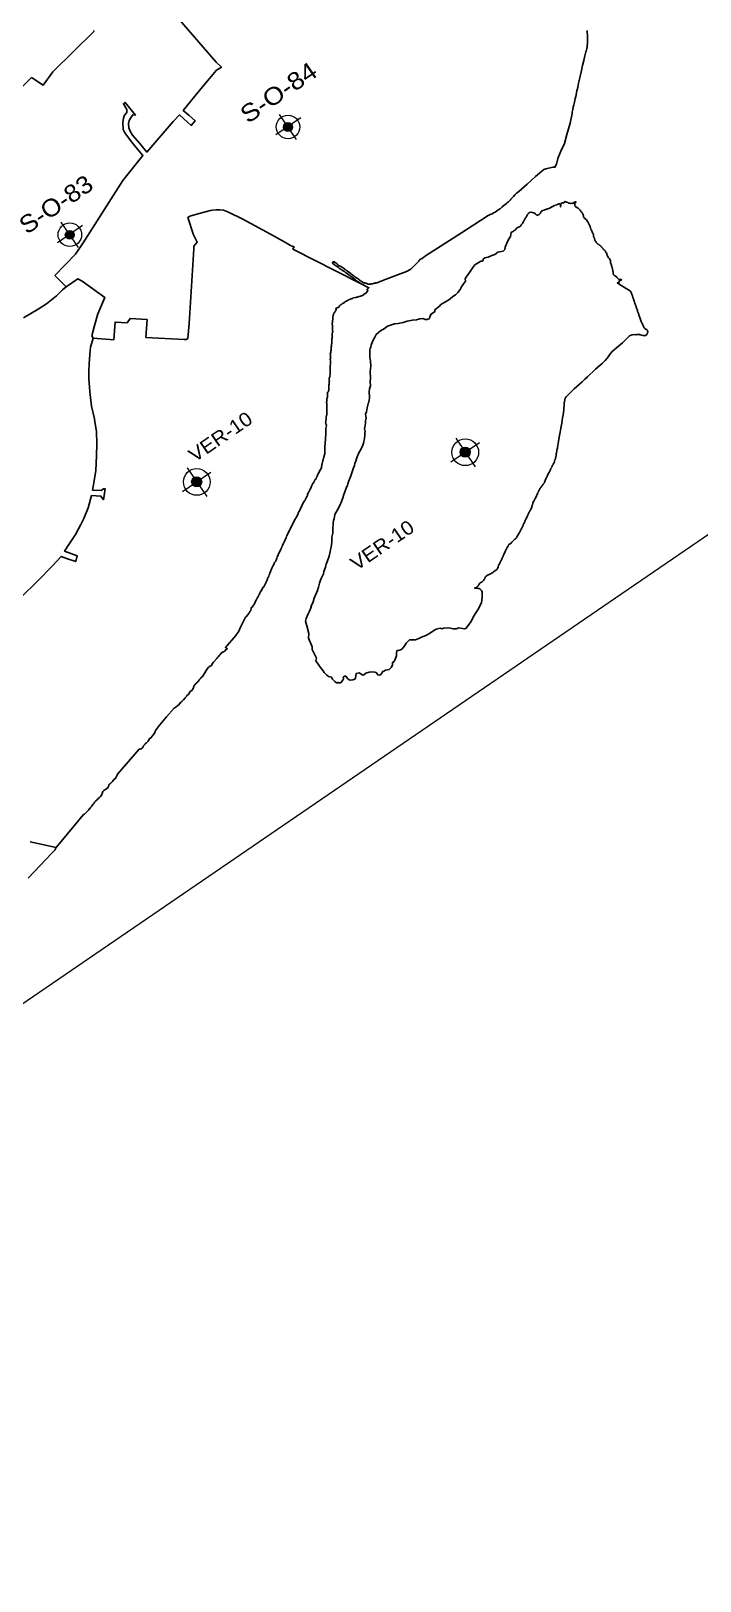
# Model space of a CAD drawing. Header units: metres. Extents: x 263924 to 318888, y 5017073 to 5064560.
# Drawn here: x 298063 to 302665, y 5027742 to 5038411 of the extents above; entities that cross this region are included whole.
import ezdxf

# ---------------------------------------------------------------- set-up
doc = ezdxf.new("R2010")
doc.units = ezdxf.units.M
doc.header["$LTSCALE"] = 38
for name, color, linetype, lineweight in [('1', 7, 'Continuous', 25), ('60', 7, 'Continuous', 13), ('61', 7, 'Continuous', 13)]:
    doc.layers.add(name, color=color, linetype=linetype, lineweight=lineweight)
doc.layers.add('6', color=7, linetype='Continuous')

msp = doc.modelspace()

# ---------------------------------------------------------------- hatches: boundary and pattern name
at = {"layer": '61'}
for points in [[(299855.54, 5037767.63, 1), (299805.19, 5037733.3, 1)], [(298354.41, 5037025.61, 1), (298304.06, 5036991.28, 1)], [(301068.84, 5035483.66, 1), (301029.7, 5035540.8, 1)], [(299221.96, 5035279.57, 1), (299182.82, 5035336.71, 1)]]:
    msp.add_hatch(color=256, dxfattribs=at).paths.add_polyline_path(points)

# ---------------------------------------------------------------- linework, layer by layer
at = {"layer": '1'}
for points in [[(298226.92, 5036728.88), (298368.06, 5036876.28), (298420.89, 5036953.83), (298694.53, 5037381.18), (298813.71, 5037531.57), (298832.89, 5037554.9), (298784.86, 5037612.55), (298746.52, 5037658.57), (298707.17, 5037709.47), (298697.58, 5037734.23), (298694.29, 5037780.87), (298698.06, 5037811.66), (298706.36, 5037832.06), (298721.62, 5037850.52), (298722.97, 5037871.87), (298698.38, 5037910.93), (298709.74, 5037919.44), (298780.81, 5037831.52), (298762.92, 5037834.39), (298751.61, 5037818.94), (298738.86, 5037796.03), (298732.55, 5037774.65), (298736.72, 5037744.89), (298745.31, 5037722.61), (298761.87, 5037695.41), (298810.91, 5037636.15), (298859.17, 5037577.72), (299040.2, 5037789.01), (299083.09, 5037833.21), (299138.56, 5037784.44), (299164.96, 5037761.1), (299192.45, 5037792.85), (299147.94, 5037831.68), (299109, 5037864.75), (299188.59, 5037963.67), (299242.89, 5038026.27), (299339.07, 5038141.02), (299372.05, 5038161.34), (299336.62, 5038196.39), (299054.63, 5038523.74)], [(299054.63, 5038523.74), (299336.62, 5038196.39), (299372.05, 5038161.34), (299339.07, 5038141.02), (299242.89, 5038026.27), (299188.59, 5037963.67), (299109, 5037864.75), (299147.94, 5037831.68), (299192.45, 5037792.85), (299164.96, 5037761.1), (299138.56, 5037784.44), (299083.09, 5037833.21), (299040.2, 5037789.01), (298859.17, 5037577.72), (298810.91, 5037636.15), (298761.87, 5037695.41), (298745.31, 5037722.61), (298736.72, 5037744.89), (298732.55, 5037774.65), (298738.86, 5037796.03), (298751.61, 5037818.94), (298762.92, 5037834.39), (298780.81, 5037831.52), (298709.74, 5037919.44), (298698.38, 5037910.93), (298722.97, 5037871.87)], [(298066.1, 5038091.28), (298145.37, 5038037.64), (298212.07, 5038130.24), (298496.07, 5038409.84), (298492.77, 5038415.88)], [(301888.28, 5038406.79), (301888.82, 5038400.58), (301890.04, 5038381.7), (301890.71, 5038375.37), (301890.3, 5038368.9), (301890.87, 5038346.98), (301890.91, 5038337.67), (301890.62, 5038327.43), (301889.05, 5038305.96), (301887.71, 5038298.63), (301885.59, 5038289.74), (301880.79, 5038272.9), (301879.32, 5038267.24), (301873.27, 5038240.71), (301867.48, 5038218.82), (301864.67, 5038209.06), (301856.64, 5038174.92), (301854.65, 5038165.57), (301852, 5038151.72), (301848.86, 5038138.41), (301835.52, 5038079.69), (301829.69, 5038053.09), (301826.27, 5038039.59), (301823.26, 5038022.41), (301817.53, 5037999.78), (301809.89, 5037960.39), (301806.69, 5037946.6), (301801.34, 5037921.93), (301796.42, 5037903.59), (301792.77, 5037886.21), (301789.95, 5037870.82), (301788.03, 5037862.28), (301784.71, 5037852.01), (301784.77, 5037847.3), (301785.11, 5037842.34), (301771.29, 5037777.66), (301748.79, 5037699.76), (301732, 5037637.96), (301707.2, 5037584.26), (301687.4, 5037532.66)], [(301887.06, 5038413.77), (301888.28, 5038406.79)], [(297504.32, 5037537.25), (298066.1, 5038091.28)], [(298722.97, 5037871.87), (298721.62, 5037850.52), (298706.36, 5037832.06), (298698.06, 5037811.66), (298694.29, 5037780.87), (298697.58, 5037734.23), (298707.17, 5037709.47), (298746.52, 5037658.57), (298784.86, 5037612.55), (298832.89, 5037554.9), (298813.71, 5037531.57), (298694.53, 5037381.18), (298420.89, 5036953.83), (298368.06, 5036876.28), (298226.92, 5036728.88), (298305.58, 5036649.95)], [(301687.4, 5037532.66), (301677.2, 5037494.76), (301667.1, 5037473.36), (301652.3, 5037474.06), (301603.5, 5037461.66), (301590.1, 5037458.76), (301533.6, 5037408.76), (301475.1, 5037356.16), (301418.3, 5037306.96), (301409.6, 5037299.36), (301402.8, 5037294.36), (301400.6, 5037292.56), (301398.6, 5037290.66), (301391.1, 5037282.46), (301381.4, 5037272.86), (301364.3, 5037254.26), (301361.3, 5037250.26), (301355.4, 5037243.76), (301353.4, 5037241.96), (301349.8, 5037237.76), (301347.8, 5037235.86), (301342.8, 5037232.56), (301340.6, 5037230.86), (301336.6, 5037226.96), (301322.1, 5037214.76), (301317.9, 5037211.66), (301304.4, 5037200.26), (301289, 5037187.26), (301284.3, 5037183.86), (301274.3, 5037177.66), (301265, 5037171.56), (301255.1, 5037164.76), (301245.2, 5037159.06), (301234.8, 5037153.86), (301221.2, 5037147.66), (301215.6, 5037145.36), (301208, 5037141.16), (301155, 5037107.76), (301022.95, 5037022.06), (300777.2, 5036862.76)], [(300284.89, 5036705.95), (300290.17, 5036702.4), (300293.44, 5036700.51), (300296.92, 5036696.58), (300300.09, 5036693.95), (300328.28, 5036673.88), (300004.5, 5036838.8), (299881.24, 5036900.24), (299864.16, 5036908.76), (299872.38, 5036925.26), (299860.16, 5036930.16), (299848.66, 5036935.82), (299814.38, 5036955.22), (299710.69, 5037011.97), (299519.46, 5037116.64), (299421.83, 5037164.91), (299387.08, 5037177.16), (299361.98, 5037179.76), (299341.93, 5037180), (299336.78, 5037180.06), (299311.58, 5037178.36), (299297.12, 5037176.05), (299254.33, 5037164.42), (299161.08, 5037138.78), (299144.74, 5037129.98), (299141.61, 5037128.3), (299179.88, 5037009.39), (299205.81, 5036957.24), (299182.23, 5036929.78), (299181.91, 5036911.11), (299150.26, 5036398.61), (299140.62, 5036295.38), (299129.69, 5036288.71), (299115.31, 5036288.13), (298852.81, 5036302.18), (298860.79, 5036425.4), (298744.46, 5036432.94), (298744.22, 5036432.59), (298724.72, 5036403.58), (298724.57, 5036403.36)], [(299129.69, 5036288.71), (299140.62, 5036295.38), (299150.26, 5036398.61), (299181.91, 5036911.11), (299182.23, 5036929.78), (299205.81, 5036957.24), (299179.88, 5037009.39), (299141.61, 5037128.3), (299144.74, 5037129.98), (299161.08, 5037138.78), (299254.33, 5037164.42), (299297.12, 5037176.05), (299311.58, 5037178.36), (299336.78, 5037180.06), (299341.93, 5037180), (299361.98, 5037179.76), (299387.08, 5037177.16), (299421.83, 5037164.91), (299519.46, 5037116.64), (299710.69, 5037011.97), (299814.38, 5036955.22), (299848.66, 5036935.82), (299860.16, 5036930.16), (299872.38, 5036925.26), (299864.16, 5036908.76), (299881.24, 5036900.24), (300004.5, 5036838.8), (300328.28, 5036673.88), (300387.23, 5036644.25), (300380.25, 5036639.75), (300377.08, 5036636.38), (300375.61, 5036633.92), (300375.8, 5036630.72), (300376.99, 5036628.58), (300379.68, 5036626.99), (300377, 5036619.85), (300368.6, 5036607.95), (300352.9, 5036598.65), (300344.1, 5036590.35)], [(301542.13, 5037142.44), (301545.87, 5037142.63), (301550.03, 5037144.1), (301551.95, 5037145.99), (301557.43, 5037149.16), (301564.56, 5037154.85), (301565.17, 5037156.77), (301569.52, 5037159.84), (301570.61, 5037163.46), (301572.3, 5037167.84), (301574.71, 5037170.95), (301587.6, 5037177.22), (301590, 5037176.71), (301592.88, 5037178.63), (301595.41, 5037179.39), (301600.72, 5037181.79), (301607.27, 5037183.5), (301614.51, 5037186.75), (301617.04, 5037186.79), (301619.15, 5037187.39), (301621.71, 5037188.83), (301623.89, 5037189.19), (301626.93, 5037190.44), (301629.1, 5037190.69), (301630.94, 5037192.38), (301640.08, 5037198.31), (301645.1, 5037199.36), (301646.35, 5037201.03), (301652.34, 5037203.81), (301661.36, 5037209.63), (301664.15, 5037208.67), (301668.85, 5037211.81), (301677.78, 5037214.69), (301679.89, 5037214.69), (301682.06, 5037216.16), (301686.75, 5037217.13), (301690.06, 5037220.13), (301693.07, 5037221.19), (301698.23, 5037221), (301702.42, 5037218.95)], [(301702.42, 5037218.95), (301704.26, 5037210.87), (301703.95, 5037201.57), (301705.94, 5037200.26), (301706.8, 5037210.05), (301706.8, 5037218.15), (301706.19, 5037222.85), (301713.58, 5037226.82), (301715.41, 5037228.84), (301718.83, 5037229.19), (301721.84, 5037227.01), (301726.9, 5037229.38), (301732.53, 5037234.74), (301736.62, 5037236.97), (301744.02, 5037233.99), (301747.6, 5037233.8), (301755.09, 5037230.95), (301759.22, 5037227.27)], [(301759.22, 5037227.27), (301761.04, 5037226.15), (301764.62, 5037226.34), (301771.57, 5037225.54), (301774.19, 5037224.74), (301779.31, 5037224.04), (301781.43, 5037225.25), (301786.63, 5037224.54), (301792.37, 5037226.92), (301794.86, 5037229.8), (301800.59, 5037231.11), (301802.19, 5037234.26), (301804.62, 5037235.78), (301808.95, 5037235.72), (301812.37, 5037233.8), (301807.41, 5037231.11), (301804.11, 5037227.72), (301801.15, 5037222.74), (301803.22, 5037220.61), (301804.11, 5037214.69), (301803.15, 5037211.28), (301804.11, 5037206.76), (301807.99, 5037202.76), (301810.61, 5037199.11), (301816.69, 5037197.64), (301818.16, 5037196), (301821.3, 5037195.01), (301822.67, 5037193.03), (301825.84, 5037192.42), (301831.73, 5037186.18), (301836.96, 5037181.32), (301840.34, 5037178.95), (301843.48, 5037174.15), (301844.66, 5037170.85), (301847.7, 5037167.21), (301850.33, 5037165.19), (301851.35, 5037162.69), (301853.36, 5037161.99), (301854.48, 5037157.48), (301858.48, 5037151.91)], [(301422.1, 5037064.42), (301424.5, 5037064.23), (301427.57, 5037065.28), (301428.93, 5037067.58), (301430.8, 5037068.93), (301432.18, 5037073.19), (301433.04, 5037075.17), (301435.15, 5037076.36), (301436.02, 5037078.66), (301439.92, 5037080.67), (301440.27, 5037082.88), (301442.58, 5037084.1), (301442.49, 5037086.27), (301445.24, 5037091.44), (301448.5, 5037095.75), (301450.42, 5037099.01), (301450.83, 5037101.95), (301453.39, 5037104.48), (301454, 5037107.14), (301456.53, 5037108.8), (301457.04, 5037113.15), (301459.73, 5037116.26), (301464.53, 5037124.87), (301466.36, 5037126.63), (301468.7, 5037130.36), (301476.28, 5037144.06), (301477.81, 5037148.77), (301481.65, 5037152.35), (301482, 5037154.34), (301488.43, 5037159.65), (301491.19, 5037161.28), (301492.08, 5037163.11), (301500.34, 5037164.19), (301504.11, 5037164.1), (301525.73, 5037156.93), (301530.13, 5037154.02), (301533.78, 5037150.47), (301535.76, 5037147.94), (301538.13, 5037146.82), (301542.13, 5037142.44)], [(301858.48, 5037151.91), (301859.83, 5037149.22), (301860.08, 5037144.77), (301862.26, 5037138.53), (301863.22, 5037136.45), (301864.31, 5037133.06), (301864.15, 5037129.67), (301866.82, 5037125.11), (301872.66, 5037121.93), (301877.27, 5037116.13), (301880.66, 5037114.63), (301881.22, 5037112.66), (301883.86, 5037110.47), (301891.86, 5037100.58), (301893.46, 5037096.84), (301896.15, 5037093.19), (301897.36, 5037090.47), (301897.68, 5037087.69), (301903.09, 5037079.98), (301904.3, 5037075.53), (301906.39, 5037074.25), (301906.45, 5037070.67), (301908.88, 5037066.64), (301908.91, 5037060.81), (301911.41, 5037058.38), (301914.61, 5037046.12), (301917.65, 5037040.07), (301921.1, 5037034.25), (301921.81, 5037029.71), (301923.77, 5037025.94), (301926.13, 5037021.32), (301927.54, 5037019.11), (301928.75, 5037015.75), (301929.2, 5037013.32), (301931.09, 5037010.31), (301931.35, 5037006.54), (301931.12, 5037003.37), (301931.38, 5037000.65), (301932.4, 5036997.77), (301933.55, 5036995.27)], [(301115.28, 5036800.87), (301138.13, 5036816.33), (301156.12, 5036827.94), (301165.56, 5036826.6), (301172.47, 5036830.58), (301174.18, 5036840.84), (301185.17, 5036849.4), (301208.45, 5036853.6), (301232.48, 5036864.89), (301252.72, 5036873.58), (301261.77, 5036880.25), (301274.51, 5036889.65), (301309.68, 5036895.65), (301321.3, 5036908), (301324.43, 5036924.04), (301336.74, 5036950.21), (301347.95, 5036975.14), (301360.63, 5036997.82), (301365.43, 5037024.91), (301371.7, 5037027.78), (301374.39, 5037029.35), (301376.4, 5037028.69), (301378.45, 5037031.36), (301380.53, 5037033.12), (301383.83, 5037034.75), (301385.4, 5037036.21), (301387.5, 5037037.6), (301391.08, 5037039.36), (301392.34, 5037042.69), (301393.94, 5037044.03), (301395.35, 5037045.63), (301399.92, 5037047.62), (301399.96, 5037049.7), (301401.75, 5037051.2), (301402.77, 5037053.73), (301407.06, 5037055.55), (301410.42, 5037058.24), (301412.72, 5037058.66), (301416.69, 5037062.56), (301422.1, 5037064.42)], [(301933.55, 5036995.27), (301933.97, 5036992.27), (301935.6, 5036990.15), (301937.17, 5036986.95), (301939.03, 5036984.68), (301938.99, 5036982.63), (301939.86, 5036980.01), (301939.86, 5036978.18), (301941.24, 5036976.11), (301941.84, 5036971.85), (301944.56, 5036965.87), (301947.76, 5036961.96), (301949.94, 5036958.38), (301951.22, 5036956.07), (301952.37, 5036953.35), (301955.92, 5036951.18), (301958.2, 5036948.23), (301960.5, 5036947.27), (301962.96, 5036945.32), (301966.96, 5036942.76), (301968.5, 5036941.13), (301971.54, 5036938.38), (301973.81, 5036937.51), (301975.51, 5036936.27), (301978.13, 5036933.96), (301979.25, 5036932.27), (301982.64, 5036931.08), (301983.6, 5036929.16), (301985.17, 5036927.24), (301986.36, 5036925.42), (301988.28, 5036924.49), (301989.04, 5036921.51), (301993.33, 5036916.49), (301997.72, 5036912.43), (301998.93, 5036910.41), (302001.97, 5036906.25), (302003.67, 5036905.07), (302005.65, 5036904.27), (302006.93, 5036902.09), (302008.95, 5036900.71)], [(300777.2, 5036862.76), (300752.8, 5036846.46), (300748.8, 5036844.76), (300743.2, 5036841.56), (300738.2, 5036837.46), (300735.2, 5036834.36), (300732.6, 5036830.86), (300730.4, 5036827.26), (300712.01, 5036808.92), (300698.27, 5036795.22), (300674.8, 5036771.56), (300646.6, 5036756.66), (300486.4, 5036696.66), (300448.3, 5036680.66), (300446.65, 5036678.34), (300442.94, 5036677.38), (300439.23, 5036677.31), (300436.89, 5036678.08), (300434.72, 5036679.11), (300432.48, 5036675.52), (300429.79, 5036676.35), (300426.21, 5036675.39), (300423.77, 5036674.56), (300418.14, 5036674.3), (300412.03, 5036671.71), (300407.8, 5036671.2), (300402.46, 5036670.08), (300398.56, 5036669.44), (300393.31, 5036669.12), (300389.5, 5036669.09), (300382.24, 5036669.73), (300378.01, 5036671.33), (300374.3, 5036672.45), (300369.82, 5036673.19), (300365.53, 5036674.56), (300360.83, 5036675.14), (300355.93, 5036677.57), (300350.43, 5036678.75), (300347.04, 5036680.22), (300342.3, 5036683.42)], [(302008.95, 5036900.71), (302011.64, 5036898.47), (302014.48, 5036892.65), (302016.12, 5036890.06), (302017.17, 5036887.98), (302017.72, 5036884.84), (302020.63, 5036883.59), (302022.65, 5036880.39), (302024.66, 5036872.43), (302025.49, 5036870.41), (302025.94, 5036868.01), (302027.51, 5036862.38), (302029.65, 5036859.66), (302032.51, 5036854.15), (302036.05, 5036849.87), (302039.99, 5036845.87), (302041.21, 5036843.12), (302046.23, 5036835.12), (302048.44, 5036829.83), (302047.99, 5036826.19), (302048.85, 5036821.32), (302048.44, 5036815.79), (302050.84, 5036811.47), (302052.25, 5036807.37), (302055.45, 5036804.24), (302056.41, 5036795.11), (302058.04, 5036790.25), (302057.48, 5036786.98), (302059.7, 5036783.76), (302062.55, 5036772.3), (302063.52, 5036767.26), (302064.98, 5036763.95), (302064.57, 5036758.6), (302066.31, 5036752.69), (302066.39, 5036749.74), (302068.24, 5036738.59), (302070.81, 5036734.06), (302071.51, 5036731.98), (302077.25, 5036727.81), (302082.58, 5036723.53)], [(300157.78, 5036815.74), (300154.26, 5036818.21), (300150.26, 5036820.54), (300146.97, 5036823.07), (300143.39, 5036824.61), (300136.47, 5036815.71), (300137.18, 5036812.96), (300139.42, 5036810.21), (300147.1, 5036804.86), (300151.16, 5036802.78), (300154.39, 5036799.65), (300157.24, 5036798.17), (300160.44, 5036795.52), (300164.06, 5036793.34), (300168.12, 5036790.11), (300171.07, 5036788.29), (300178.04, 5036783.29), (300185.05, 5036776.09), (300188.31, 5036773.25), (300191.19, 5036771.36), (300193.85, 5036769.89), (300197.24, 5036768.77), (300199.99, 5036768.06), (300202.23, 5036765.47), (300205.44, 5036763.62), (300210.36, 5036761.28), (300214.81, 5036757.57), (300219.03, 5036755.04), (300221.76, 5036752.99), (300228.03, 5036747.81), (300232.51, 5036744.7), (300236.73, 5036742.78), (300240.54, 5036739.33), (300249.44, 5036732), (300258.75, 5036724.93), (300262.62, 5036721.5), (300268.16, 5036718.05), (300271.26, 5036716.54), (300280.35, 5036709.31), (300284.89, 5036705.95)], [(300342.3, 5036683.42), (300340.38, 5036684.03), (300333.82, 5036688.9), (300331.84, 5036689.67), (300326.68, 5036693.89), (300321.92, 5036697.34), (300318.84, 5036700.93), (300316.76, 5036702.18), (300312.86, 5036705.44), (300306.65, 5036708.86), (300302.27, 5036712.7), (300297.28, 5036715.68), (300291.9, 5036720.13), (300288.51, 5036721.73), (300284.03, 5036724.96), (300280.32, 5036726.75), (300278.07, 5036728.99), (300270.59, 5036734.43), (300265.82, 5036738.66), (300261.63, 5036741.09), (300257.82, 5036744.54), (300255.03, 5036746.24), (300240.44, 5036757.79), (300236.12, 5036760.48), (300232.19, 5036763.23), (300229.5, 5036764.74), (300227.96, 5036766.53), (300226.2, 5036768.1), (300221.31, 5036771.97), (300212.67, 5036777.98), (300198.94, 5036787.13), (300194.11, 5036790.53), (300188.35, 5036793.18), (300183.51, 5036795.1), (300176.54, 5036799.58), (300167.61, 5036806.72), (300165.79, 5036809.86), (300162.2, 5036812.61), (300159.83, 5036815.39), (300157.78, 5036815.74)], [(300400.99, 5036234.33), (300402.14, 5036248.95), (300411.91, 5036273.52), (300427.21, 5036303.87), (300437.59, 5036321.37), (300467.95, 5036346.77), (300494.75, 5036362.78), (300515.71, 5036378.68), (300563.14, 5036396.1), (300588.18, 5036398.69), (300623.08, 5036403.88), (300649.26, 5036414.25), (300686.6, 5036421.75), (300714.16, 5036422.89), (300737.46, 5036429.71), (300757.4, 5036432.56), (300775.08, 5036425.23), (300788.08, 5036425.18), (300802.95, 5036432.69), (300806.24, 5036446.64), (300816.42, 5036462.6), (300837.48, 5036478), (300842.92, 5036494.39), (300872.81, 5036517.84), (300882.96, 5036527.95), (300908.5, 5036545.73), (300930.19, 5036555.88), (300946.12, 5036568.44), (300964.84, 5036584.22), (300982.39, 5036596.13), (300997.91, 5036612.34), (301014.55, 5036631.42), (301024.46, 5036650.25), (301037.17, 5036670.74), (301051.63, 5036689.65), (301050.36, 5036706.46), (301055.62, 5036717.74), (301078.77, 5036749.06), (301100.84, 5036782.78), (301115.28, 5036800.87)], [(298009.94, 5036435.95), (298111.77, 5036496.37), (298168.12, 5036532.73), (298237.19, 5036588.45), (298279.36, 5036628.57), (298305.58, 5036649.95), (298385.39, 5036706.32), (298415.26, 5036689.32), (298571.16, 5036575.97), (298523.16, 5036465.46), (298497.21, 5036375.2), (298481.96, 5036312.06), (298490.64, 5036295.91), (298471.89, 5036235.84), (298469.61, 5036211.3), (298462.4, 5036121.84), (298459.8, 5036068.04), (298460.3, 5036016.54), (298464.19, 5035959.75)], [(298305.58, 5036649.95), (298279.36, 5036628.57), (298237.19, 5036588.45), (298168.12, 5036532.73), (298111.77, 5036496.37), (298009.94, 5036435.95)], [(298724.57, 5036403.36), (298724.17, 5036402.75), (298641.06, 5036408.14), (298633.36, 5036286.65), (298490.64, 5036295.91), (298481.96, 5036312.06), (298497.21, 5036375.2), (298523.16, 5036465.46), (298571.16, 5036575.97), (298415.26, 5036689.32), (298385.39, 5036706.32), (298305.58, 5036649.95), (298226.92, 5036728.88)], [(302082.58, 5036723.53), (302084.44, 5036721.48), (302086.97, 5036721.29), (302090.07, 5036720.43), (302091, 5036717.71), (302094.39, 5036714), (302095.19, 5036711.37), (302097.08, 5036709.84), (302101.94, 5036704.81), (302107.06, 5036701), (302111.61, 5036701.58), (302115.16, 5036702.64), (302125.05, 5036699.05), (302125.21, 5036696.51), (302123.27, 5036695.15), (302120.86, 5036694.89), (302111.83, 5036693.07), (302108.31, 5036690.03), (302107.96, 5036686.86), (302105.64, 5036683.77), (302109.66, 5036683.72), (302107.83, 5036681.96), (302104.22, 5036679.63), (302099.96, 5036678.09), (302095.19, 5036677.32), (302097.71, 5036676.14), (302102.89, 5036674.01), (302106.42, 5036674.36), (302106.07, 5036670.83), (302109.4, 5036669.68), (302186.55, 5036621.58), (302188.22, 5036617.81), (302189.31, 5036614.57), (302190.97, 5036611.89), (302192.89, 5036605.26), (302194.81, 5036600.78), (302195.13, 5036598.29), (302196.73, 5036595.98), (302197.59, 5036592.08), (302199.39, 5036588.01)], [(300344.1, 5036590.35), (300307.1, 5036579.75), (300305.1, 5036580.15), (300300.9, 5036578.85), (300297.6, 5036576.45), (300279.3, 5036574.05), (300277.2, 5036571.55), (300275.4, 5036570.15), (300272.6, 5036568.95), (300264.5, 5036568.25), (300262.3, 5036566.25), (300258.1, 5036566.25), (300255.9, 5036565.45), (300252, 5036561.45), (300249.3, 5036561.65), (300245.2, 5036558.55), (300235.3, 5036554.95), (300233.5, 5036552.65), (300226.8, 5036550.25), (300223.6, 5036549.25), (300220.4, 5036547.55), (300218.1, 5036545.65), (300217.1, 5036541.25), (300215.44, 5036539), (300212.2, 5036537.25), (300209.7, 5036537.45), (300206.4, 5036535.75), (300203.3, 5036533.55), (300201.8, 5036532.05), (300198, 5036529.55), (300194, 5036527.75), (300191.2, 5036525.45), (300189.5, 5036523.15), (300187.9, 5036521.65), (300185.9, 5036519.95), (300182.7, 5036513.25), (300180.7, 5036510.25), (300178.3, 5036508.95), (300175.8, 5036508.65), (300173.5, 5036508.15)], [(302199.39, 5036588.01), (302200.44, 5036584.88), (302202.07, 5036581.23), (302202.59, 5036579.02), (302203.58, 5036576.81), (302204.76, 5036572.56), (302206.59, 5036569.81), (302207.13, 5036567.53), (302207.48, 5036565.04), (302209.44, 5036559.02), (302211.8, 5036551.95), (302212.6, 5036548.56), (302213.79, 5036546.73), (302214.91, 5036543.09), (302215.26, 5036541.01), (302215.98, 5036537.16), (302217.19, 5036533.26), (302218.86, 5036531.76), (302219.88, 5036527.05), (302220.42, 5036523.31), (302223.02, 5036520.62), (302224.58, 5036515.56), (302224.87, 5036512.62), (302226.54, 5036509.39), (302228.42, 5036504.56), (302229.74, 5036499.56), (302231.53, 5036494.51), (302233.9, 5036488.62), (302235.37, 5036481.07), (302237.58, 5036475.85), (302239.15, 5036471.41), (302241.74, 5036466.19), (302242.95, 5036460.33), (302244.23, 5036455.66), (302246.6, 5036449.93), (302247.98, 5036444.72), (302250.35, 5036439.47), (302252.17, 5036432.84), (302257.64, 5036419.41), (302261.03, 5036411.63)], [(298328.09, 5034884.11), (298368.28, 5034945.74), (298388.81, 5034984.29), (298405.17, 5035015.02), (298426.26, 5035054.61), (298456.12, 5035129.33), (298479.23, 5035212.95), (298544.01, 5035209.74), (298560.75, 5035184.48), (298572.47, 5035260.27), (298560.36, 5035260.98), (298545.06, 5035248.53), (298486.33, 5035251.37), (298489.52, 5035274.85), (298507.99, 5035383.02), (298512.93, 5035488.34), (298515.74, 5035567.68), (298512.86, 5035653.43), (298502.08, 5035720.01), (298498.58, 5035741.67), (298478.27, 5035829.46), (298468.17, 5035927.45), (298464.19, 5035959.75), (298460.3, 5036016.54), (298459.8, 5036068.04), (298462.4, 5036121.84), (298469.61, 5036211.3), (298471.89, 5036235.84), (298490.64, 5036295.91), (298633.36, 5036286.65), (298641.06, 5036408.14), (298724.17, 5036402.75), (298724.57, 5036403.36), (298724.72, 5036403.58), (298744.22, 5036432.59), (298744.46, 5036432.94), (298860.79, 5036425.4), (298852.81, 5036302.18), (299115.31, 5036288.13), (299129.69, 5036288.71)], [(300173.5, 5036508.15), (300170.9, 5036506.35), (300168.1, 5036506.15), (300160.4, 5036501.95), (300159.1, 5036500.15), (300159.3, 5036498.15), (300161, 5036496.45), (300162.5, 5036494.85), (300162.3, 5036490.65), (300158, 5036486.45), (300156.9, 5036483.95), (300156, 5036481.25), (300153.2, 5036479.85), (300151.7, 5036477.35), (300149.8, 5036474.25), (300147.7, 5036472.25), (300146.7, 5036468.55), (300146.2, 5036463.55), (300143.2, 5036462.25), (300141.6, 5036459.85), (300140.5, 5036456.35), (300140.3, 5036453.65), (300140.2, 5036451.65), (300140.3, 5036448.65), (300139.6, 5036445.35), (300138.6, 5036441.85), (300137.9, 5036439.35), (300139.6, 5036436.95), (300137.8, 5036422.25), (300137.1, 5036418.05), (300136.8, 5036409.85), (300136.5, 5036405.15), (300135.4, 5036399.15), (300135.2, 5036391.75), (300136.5, 5036385.85), (300135.6, 5036382.85), (300137.5, 5036376.15), (300136.2, 5036371.15), (300135.6, 5036348.55), (300136.1, 5036344.65)], [(300136.1, 5036344.65), (300137.6, 5036346.45), (300138.5, 5036344.15), (300138.2, 5036339.35), (300137.2, 5036335.55), (300135, 5036333.85), (300134, 5036331.15), (300134.3, 5036327.35), (300134.8, 5036321.75), (300133.7, 5036319.45), (300133.5, 5036315.55), (300134.3, 5036306.05), (300136.9, 5036305.45), (300134.6, 5036302.45), (300133.7, 5036299.95), (300133.1, 5036292.75), (300132.41, 5036280.95), (300131.51, 5036268.95), (300130.91, 5036260.75), (300129.8, 5036256.75), (300130.6, 5036253.95), (300129.41, 5036249.45), (300130.01, 5036241.35), (300128.1, 5036234.65), (300126.6, 5036228.35), (300127.3, 5036222.95), (300126.51, 5036213.35), (300125.8, 5036206.85), (300125.3, 5036200.35), (300123.81, 5036193.05), (300121.61, 5036185.75), (300122.01, 5036181.55), (300123.81, 5036174.45), (300124.01, 5036165.75), (300122.51, 5036156.85), (300121.61, 5036149.55), (300122.31, 5036141.35), (300123.01, 5036129.55), (300122.21, 5036117.85), (300121.21, 5036109.05)], [(302261.03, 5036411.63), (302262.86, 5036406.8), (302263.4, 5036403.57), (302265.55, 5036399.31), (302267.72, 5036396.85), (302269.03, 5036394.06), (302270.7, 5036388.27), (302272.88, 5036386.57), (302273.48, 5036383.73), (302275.31, 5036378.09), (302277.03, 5036374.96), (302279.05, 5036373.84), (302280.43, 5036369.01), (302285.23, 5036363.79), (302292.11, 5036359.98), (302295.59, 5036358.96), (302297.58, 5036356.59), (302299.92, 5036354.48), (302301.39, 5036352.33), (302303.76, 5036347.31), (302305.26, 5036341.55), (302302.73, 5036330.65), (302300.97, 5036327.98), (302301.07, 5036325.74), (302299.5, 5036323.28), (302290.08, 5036316.11), (302285.29, 5036314.25), (302277.93, 5036313.45), (302273.32, 5036314.77), (302264.62, 5036316.65), (302263.15, 5036318.73), (302253, 5036320.51), (302248.17, 5036322.32), (302238.95, 5036322.98), (302229.83, 5036322.51), (302225.58, 5036320.59), (302222.61, 5036322.04), (302216.01, 5036320.85), (302207.18, 5036321.55), (302197.1, 5036320.43)], [(300289.43, 5035434.91), (300296.29, 5035451.24), (300300.76, 5035465.87), (300305.85, 5035479.54), (300317.61, 5035506.61), (300330.49, 5035530.97), (300344.48, 5035561.41), (300349.26, 5035573.71), (300352.82, 5035586.44), (300357.54, 5035605.09), (300359.45, 5035630.65), (300359.45, 5035642.25), (300360.59, 5035654.29), (300357.59, 5035672.29), (300363.6, 5035708.5), (300363.12, 5035731.29), (300365.97, 5035740.29), (300368.71, 5035743.92), (300367.7, 5035745.76), (300363.69, 5035773.56), (300370.88, 5035790.81), (300375.42, 5035817.58), (300384.37, 5035853.56), (300385.61, 5035857.15), (300389.22, 5035872.26), (300390.88, 5035881.57), (300391.69, 5035895.46), (300389.34, 5035924.88), (300392.24, 5035947.59), (300397.36, 5035969.49), (300395.47, 5035997.65), (300396.91, 5036022.08), (300396.3, 5036067.39), (300399.32, 5036103.71), (300397.85, 5036138.54), (300394.25, 5036165.96), (300392.82, 5036191.65), (300394.56, 5036214.49), (300396.56, 5036227.38), (300400.99, 5036234.33)], [(302197.1, 5036320.43), (302190.05, 5036317.85), (302180.14, 5036313.64), (302167.88, 5036300.69), (302130.41, 5036265.36), (302103.44, 5036242.89), (302060, 5036204.22), (302042.72, 5036182.95), (302027.25, 5036162.33), (302011.41, 5036143.38), (301990.82, 5036122.84), (301963.74, 5036098.88), (301946.46, 5036083), (301927.1, 5036065.93), (301907.29, 5036047.97), (301890.68, 5036030.23), (301871.82, 5036014.29), (301853.41, 5035997.38), (301817.16, 5035963.75), (301799.35, 5035947.46), (301781.28, 5035930.33), (301763.27, 5035912.61), (301743.75, 5035894.18), (301737.07, 5035884.13), (301733.14, 5035860.48), (301730.79, 5035850.31), (301729.44, 5035841.66), (301727.21, 5035804.17), (301724.35, 5035768.34), (301719.53, 5035747.97), (301714.26, 5035712.43), (301707.62, 5035677.04), (301701.83, 5035650.98), (301696.79, 5035615.92), (301691.24, 5035585.38), (301684.63, 5035543.43), (301684.02, 5035539.72), (301681.18, 5035533.6), (301680.67, 5035529.47), (301680.92, 5035526.37)], [(300121.21, 5036109.05), (300120.01, 5036103.65), (300121.41, 5036096.15), (300119.51, 5036087.85), (300120.11, 5036079.55), (300120.11, 5036070.65), (300120.81, 5036062.55), (300120.21, 5036049.75), (300117.51, 5036034.95), (300117.31, 5036030.85), (300115.01, 5036026.35), (300114.41, 5036022.05), (300114.71, 5036016.85), (300114.41, 5036009.95), (300115.61, 5036004.45), (300114.61, 5035999.55), (300113.41, 5035985.65), (300112.61, 5035980.15), (300112.41, 5035974.05), (300112.51, 5035961.35), (300112.21, 5035955.85), (300110.91, 5035951.25), (300110.91, 5035946.05), (300110.61, 5035940.15), (300109.71, 5035934.75), (300109.41, 5035930.95), (300108.31, 5035928.65), (300106.21, 5035927.15), (300103.61, 5035925.95), (300101.41, 5035923.75), (300101.51, 5035918.45), (300102.21, 5035909.85), (300102.61, 5035900.05), (300102.41, 5035894.85), (300101.81, 5035890.25), (300100.51, 5035885.85), (300098.51, 5035882.75), (300098.61, 5035874.25), (300098.41, 5035870.95), (300097.71, 5035868.45)], [(298464.19, 5035959.75), (298468.17, 5035927.45), (298478.27, 5035829.46), (298498.58, 5035741.67), (298502.08, 5035720.01), (298512.86, 5035653.43), (298515.74, 5035567.68), (298512.93, 5035488.34), (298507.99, 5035383.02), (298489.52, 5035274.85), (298486.33, 5035251.37), (298545.06, 5035248.53), (298560.36, 5035260.98), (298572.47, 5035260.27), (298560.75, 5035184.48), (298544.01, 5035209.74), (298479.23, 5035212.95), (298456.12, 5035129.33), (298426.26, 5035054.61), (298405.17, 5035015.02), (298388.81, 5034984.29), (298368.28, 5034945.74), (298328.09, 5034884.11), (298293.58, 5034831.17), (298379.73, 5034798.79), (298370.14, 5034759.3), (298313.53, 5034777.8), (298270.81, 5034794.88), (298208.55, 5034726.92), (298109.38, 5034627.4), (297992.57, 5034512.01)], [(300097.71, 5035868.45), (300097.81, 5035864.05), (300097.11, 5035860.05), (300096.01, 5035856.45), (300096.21, 5035851.15), (300097.01, 5035846.15), (300096.81, 5035831.25), (300097.51, 5035821.95), (300098.61, 5035816.45), (300097.41, 5035810.75), (300098.01, 5035807.35), (300098.61, 5035792.95), (300098.21, 5035787.05), (300096.81, 5035784.15), (300097.11, 5035779.65), (300096.81, 5035774.85), (300097.31, 5035771.95), (300096.61, 5035769.35), (300094.61, 5035763.85), (300093.01, 5035752.15), (300093.01, 5035748.75), (300092.51, 5035746.65), (300094.01, 5035742.05), (300092.01, 5035737.45), (300089.91, 5035725.75), (300089.41, 5035716.85), (300090.11, 5035713.95), (300091.61, 5035710.35), (300091.91, 5035704.45), (300092.41, 5035701.75), (300094.61, 5035699.95), (300095.21, 5035696.95), (300094.71, 5035694.15), (300093.71, 5035691.25), (300094.61, 5035688.55), (300092.61, 5035685.95), (300090.81, 5035673.45), (300090.61, 5035668.75), (300090.81, 5035663.05), (300090.31, 5035655.65)], [(300090.31, 5035655.65), (300090.11, 5035645.85), (300090.31, 5035635.25), (300089.81, 5035622.95), (300089.01, 5035620.45), (300089.41, 5035616.95), (300089.41, 5035611.95), (300087.91, 5035603.35), (300088.81, 5035596.65), (300086.91, 5035581.75), (300085.71, 5035567.35), (300084.31, 5035558.85), (300083.71, 5035551.05), (300083.51, 5035544.95), (300083.57, 5035541.47), (300083.98, 5035535.32), (300084.51, 5035515.45), (300084.21, 5035511.75), (300083.41, 5035509.15), (300083.41, 5035500.05), (300082.21, 5035494.75), (300080.11, 5035489.25), (300078.81, 5035484.55), (300076.01, 5035479.45), (300071.61, 5035460.55), (300069.61, 5035453.55), (300068.51, 5035443.85), (300066.61, 5035434.75), (300063.71, 5035422.05), (300061.21, 5035410.55), (300060.51, 5035405.15), (300054.81, 5035392.95), (300040.31, 5035367.95), (300037.72, 5035362.05), (300034.11, 5035355.15), (300032.51, 5035348.12), (300030.61, 5035346.05), (300029.72, 5035343.05), (300028.42, 5035341.15), (300026.51, 5035337.15)], [(301680.92, 5035526.37), (301679.26, 5035522.82), (301679.61, 5035519.75), (301679.42, 5035515.62), (301678.01, 5035512.8), (301677.69, 5035509.67), (301677.88, 5035506.05), (301675.87, 5035499.81), (301675.51, 5035495.58), (301674.59, 5035491.78), (301674.49, 5035488.83), (301674.14, 5035485.79), (301673.44, 5035483.55), (301673.76, 5035480.13), (301672.89, 5035477.89), (301671.2, 5035472.26), (301671.1, 5035469.63), (301669.95, 5035467.49), (301669.18, 5035464.42), (301667.87, 5035462.27), (301666.56, 5035459.39), (301664.73, 5035450.95), (301662.91, 5035448.77), (301662.33, 5035444.61), (301663.42, 5035442.02), (301660.48, 5035441.73), (301661.6, 5035440.03), (301659.64, 5035438.72), (301659.26, 5035436.64), (301654.84, 5035429.92), (301654.3, 5035427.75), (301651.13, 5035422.06), (301649.97, 5035419.42), (301648.4, 5035417.34), (301647.53, 5035414.81), (301645.65, 5035412.32), (301645.13, 5035410.24), (301642.86, 5035408.64), (301641.97, 5035406.81), (301642.32, 5035404.73)], [(299988.2, 5034446.66), (300003.46, 5034481.82), (300010.48, 5034507.37), (300032.6, 5034560.68), (300040.05, 5034583.52), (300047.76, 5034609.47), (300056.96, 5034637.89), (300074.49, 5034675.42), (300077.51, 5034691.07), (300088.67, 5034721.58), (300093.51, 5034742.02), (300102.02, 5034764.57), (300113.59, 5034797.51), (300119.29, 5034817.83), (300130.68, 5034871.88), (300132, 5034898.02), (300132.99, 5034926.34), (300137.85, 5034954.62), (300139.14, 5034982.96), (300140.52, 5035022.99), (300143.89, 5035039.83), (300144.29, 5035041.85), (300149.12, 5035053.65), (300153.5, 5035084.16), (300170.88, 5035114.9), (300187.66, 5035145.97), (300199.41, 5035171.57), (300207.41, 5035197.2), (300212.18, 5035214.52), (300231.24, 5035263.97), (300239.32, 5035285.76), (300242.12, 5035293.86), (300251, 5035320.8), (300257.38, 5035335.48), (300263.36, 5035350.51), (300267.49, 5035363.33), (300272.65, 5035376.23), (300282.19, 5035404.75), (300286.82, 5035421.62), (300289.43, 5035434.91)], [(301642.32, 5035404.73), (301640.33, 5035401.98), (301639.28, 5035398.84), (301638.98, 5035396.21), (301636.43, 5035392.48), (301634.41, 5035389.02), (301634.06, 5035384.96), (301631.21, 5035381.28), (301629.65, 5035379.55), (301628.4, 5035377.56), (301626.32, 5035373.56), (301624.24, 5035370.52), (301618.93, 5035359.55), (301616.08, 5035351.04), (301614.32, 5035346.68), (301606.09, 5035332.19), (301603.98, 5035328.09), (301603.12, 5035325.12), (301602.16, 5035323.32), (301600.33, 5035317.66), (301595.05, 5035305.21), (301594, 5035301.85), (301592.11, 5035298.01), (301586.54, 5035291.87), (301583.76, 5035288.22), (301578.51, 5035282.78), (301575.85, 5035279.36), (301574.03, 5035276.09), (301571.82, 5035272.83), (301569.84, 5035268.47), (301565.65, 5035263.52), (301563.41, 5035259.61), (301557.42, 5035250.39), (301556.81, 5035247.71), (301555.85, 5035244.57), (301553.68, 5035241.69), (301551.6, 5035238.33), (301548.75, 5035231.16), (301546.96, 5035227.52), (301543.95, 5035219.96)], [(300026.51, 5035337.15), (300024.51, 5035335.45), (300023.22, 5035330.45), (300021.22, 5035327.45), (300018.22, 5035324.35), (300016.01, 5035320.85), (300016.22, 5035318.25), (300013.92, 5035315.25), (300011.61, 5035310.45), (300008.81, 5035305.95), (300002.61, 5035299.65), (300002.22, 5035296.55), (299992.42, 5035277.55), (299987.52, 5035264.95), (299983.32, 5035257.25), (299980.82, 5035252.15), (299970.72, 5035235.75), (299964.72, 5035222.35), (299964.72, 5035216.85), (299963.72, 5035213.45), (299961.32, 5035210.45), (299959.42, 5035206.65), (299954.22, 5035193.05), (299951.52, 5035189.65), (299947.92, 5035182.95), (299944.02, 5035176.75), (299939.02, 5035171.05), (299929.22, 5035154.55), (299925.12, 5035142.75), (299920.02, 5035131.35), (299913.42, 5035119.85), (299911.62, 5035113.95), (299909.02, 5035108.75), (299905.52, 5035101.05), (299901.22, 5035092.95), (299899.72, 5035087.65), (299897.02, 5035082.55), (299883.62, 5035058.35), (299878.82, 5035052.35), (299844.72, 5034982.95)], [(301543.95, 5035219.96), (301542.45, 5035216.67), (301540.62, 5035213.69), (301538.99, 5035210.49), (301536.05, 5035203.29), (301534.57, 5035200.83), (301533.07, 5035196.73), (301531.34, 5035193.63), (301529.61, 5035189.82), (301527.69, 5035186.49), (301525.1, 5035183.04), (301520.81, 5035175.23), (301517.87, 5035167.48), (301515.69, 5035163.29), (301514.47, 5035159.61), (301513.68, 5035156.31), (301512.05, 5035153.92), (301512.64, 5035151.89), (301510.49, 5035149.53), (301511.8, 5035144.5), (301510.3, 5035142.52), (301508.83, 5035138.17), (301508.73, 5035135.03), (301507.8, 5035132.09), (301506.65, 5035130.17), (301502.87, 5035122.84), (301498.33, 5035114.68), (301494.2, 5035105.82), (301492.38, 5035103.9), (301490.3, 5035101.14), (301489.08, 5035098.78), (301487.32, 5035093.75), (301485.05, 5035090.2), (301482.84, 5035085.78), (301481.59, 5035083.8), (301480.54, 5035080.73), (301479.96, 5035077.53), (301472.51, 5035063.99), (301470.17, 5035058.87), (301466.68, 5035050.49)], [(301466.68, 5035050.49), (301464.51, 5035046.71), (301462.11, 5035041.98), (301460.76, 5035037.21), (301458.81, 5035033.62), (301457.05, 5035029.27), (301455.13, 5035025.14), (301453.69, 5035021.5), (301448.63, 5035011.7), (301447.36, 5035006.58), (301446.24, 5035004.73), (301444.83, 5035002.84), (301441.5, 5034994.52), (301438.84, 5034990.42), (301438.04, 5034988.28), (301436.48, 5034986.62), (301433.82, 5034980.79), (301432.31, 5034978.3), (301431.13, 5034975.35), (301429.66, 5034973.18), (301426.52, 5034967.51), (301425.11, 5034965.81), (301424.34, 5034963.45), (301422.33, 5034959.54), (301411.68, 5034940.73), (301409.59, 5034936.02), (301404.63, 5034928.95), (301403.07, 5034925.46), (301402.39, 5034922.13), (301399.77, 5034919.93), (301395.13, 5034914.97), (301391.71, 5034912.5), (301388.67, 5034910.04), (301383.68, 5034906.55), (301380.73, 5034903.42), (301375.1, 5034898.04), (301372.54, 5034895.19), (301370.72, 5034892.31), (301368.22, 5034889.37), (301364.86, 5034886.13)], [(299844.72, 5034982.95), (299845.12, 5034980.55), (299844.12, 5034977.65), (299823.52, 5034938.25), (299820.22, 5034928.64), (299817.72, 5034925.04), (299817.82, 5034919.75), (299811.22, 5034911.34), (299808.72, 5034904.14), (299803.22, 5034892.75), (299800.32, 5034888.25), (299798.42, 5034883.04), (299792.32, 5034872.34), (299792.32, 5034868.54), (299788.42, 5034863.45), (299787.52, 5034857.04), (299783.12, 5034850.34), (299782.72, 5034846.84), (299781.72, 5034843.95), (299779.22, 5034838.84), (299773.52, 5034830.14), (299772.32, 5034823.84), (299767.72, 5034816.64), (299767.72, 5034814.34), (299762.32, 5034807.14), (299762.52, 5034803.14), (299756.22, 5034792.74), (299754.52, 5034783.14), (299749.42, 5034767.94), (299747.72, 5034766.14), (299745.72, 5034763.14), (299744.82, 5034759.34), (299738.12, 5034751.84), (299732.72, 5034739.64), (299729.22, 5034732.54), (299726.02, 5034728.54), (299724.72, 5034722.34), (299722.42, 5034719.34), (299720.02, 5034712.94), (299715.42, 5034702.74)], [(297992.57, 5034512.01), (298109.38, 5034627.4), (298208.55, 5034726.92), (298270.81, 5034794.88), (298313.53, 5034777.8), (298370.14, 5034759.3), (298379.73, 5034798.79), (298293.58, 5034831.17), (298328.09, 5034884.11)], [(301364.86, 5034886.13), (301362.14, 5034883.89), (301358.24, 5034881.14), (301354.33, 5034878.97), (301350.27, 5034876.44), (301347.55, 5034874.42), (301344.12, 5034865.94), (301342.2, 5034864.98), (301341.85, 5034862.74), (301339.1, 5034856.34), (301335.77, 5034850.93), (301333.79, 5034847.19), (301330.68, 5034841.97), (301329.18, 5034838.97), (301327.16, 5034836.12), (301326.17, 5034834.01), (301325.63, 5034831.77), (301320.41, 5034819.89), (301318.78, 5034816.66), (301316.28, 5034810.61), (301315.2, 5034807.38), (301314.24, 5034805.21), (301313.24, 5034802.2), (301311.77, 5034799.61), (301310.43, 5034796.69), (301309.82, 5034794.29), (301308.19, 5034792.05), (301307.07, 5034788.89), (301305.59, 5034787), (301303.68, 5034781.53), (301302.49, 5034779.73), (301301.28, 5034775.38), (301296.57, 5034766.61), (301295.8, 5034764.12), (301293.98, 5034762.39), (301292.99, 5034759.35), (301290.56, 5034756.92), (301289.57, 5034754.71), (301288.86, 5034751.19), (301287, 5034747.89)], [(301287, 5034747.89), (301285.21, 5034743.96), (301281.28, 5034736.79), (301279.07, 5034733.49), (301275.84, 5034721.94), (301273.05, 5034715.19), (301270.82, 5034710.39), (301268.96, 5034707.48), (301266.01, 5034704.25), (301260.16, 5034699.99), (301257.98, 5034697.72), (301243.58, 5034687.86), (301238.97, 5034683.96), (301231.01, 5034679.61), (301226.46, 5034675.61), (301224.48, 5034675.29), (301218.24, 5034671.99), (301210.33, 5034669.04), (301206.72, 5034667.29), (301203.74, 5034665.14), (301194.14, 5034659.12), (301189.76, 5034654.29), (301186.82, 5034649.4), (301184.99, 5034645.78), (301183.8, 5034642.45), (301183.29, 5034640.21), (301181.12, 5034636.31), (301178.78, 5034633.01), (301175.74, 5034628.08), (301166.08, 5034619.83), (301164, 5034618.2), (301159.74, 5034617.14), (301156.48, 5034615.83), (301151.2, 5034609.88), (301146.33, 5034603.44), (301145.21, 5034601.62), (301143.45, 5034600.24), (301142.43, 5034598.16), (301140.51, 5034595.7), (301139.04, 5034592.44)], [(299715.42, 5034702.74), (299713.02, 5034696.64), (299712.32, 5034692.64), (299706.62, 5034682.64), (299706.22, 5034679.94), (299705.52, 5034677.34), (299704.12, 5034674.24), (299702.12, 5034673.04), (299700.42, 5034666.84), (299697.92, 5034659.24), (299695.52, 5034654.54), (299695.82, 5034652.04), (299693.22, 5034650.14), (299691.92, 5034646.84), (299689.62, 5034642.54), (299688.62, 5034637.74), (299686.62, 5034632.94), (299684.22, 5034627.74), (299684.22, 5034625.74), (299681.42, 5034623.14), (299679.52, 5034620.24), (299679.92, 5034618.24), (299677.22, 5034613.24), (299676.02, 5034609.54), (299675.32, 5034606.34), (299673.72, 5034602.74), (299671.42, 5034598.24), (299669.52, 5034595.14), (299667.22, 5034592.04), (299665.72, 5034589.54), (299663.92, 5034585.94), (299660.32, 5034582.54), (299646.92, 5034558.64), (299641.22, 5034551.74), (299638.62, 5034547.54), (299636.22, 5034544.04), (299635.22, 5034537.14), (299633.32, 5034534.34), (299632.32, 5034531.34), (299629.72, 5034530.14)], [(299629.72, 5034530.14), (299629.32, 5034527.34), (299628.32, 5034525.34), (299626.32, 5034523.84), (299626.52, 5034521.64), (299622.22, 5034513.84), (299617.62, 5034506.24), (299617.02, 5034504.14), (299616.52, 5034500.44), (299612.62, 5034496.64), (299604.22, 5034478.64), (299601.82, 5034474.74), (299597.14, 5034464.17), (299593.23, 5034458.24), (299584.02, 5034445.64), (299582.12, 5034444.84), (299580.52, 5034442.14), (299578.23, 5034439.54), (299576.32, 5034435.44), (299573.82, 5034423.34), (299569.12, 5034418.24), (299567.82, 5034416.04), (299564.82, 5034407.04), (299561.83, 5034404.84), (299559.33, 5034400.34), (299558.33, 5034397.04), (299555.23, 5034395.24), (299552.93, 5034392.64), (299551.63, 5034389.54), (299541.73, 5034379.64), (299538.73, 5034376.34), (299503.23, 5034306.94), (299491.33, 5034281.24), (299470.83, 5034251.34), (299399.83, 5034167.84), (299404.03, 5034163.94), (299408.03, 5034162.84), (299410.03, 5034161.74), (299411.93, 5034160.24), (299411.33, 5034156.74)], [(301139.04, 5034592.44), (301137.28, 5034590.52), (301133.15, 5034587.06), (301129.76, 5034584.12), (301128.19, 5034582.16), (301125.85, 5034580.44), (301122.46, 5034579.16), (301119.33, 5034578.87), (301115.78, 5034579.25), (301114.4, 5034577.52), (301117.25, 5034576.63), (301132.11, 5034575.06), (301137.89, 5034574.03), (301143.31, 5034573.3), (301149.82, 5034570.55), (301151.88, 5034569.12), (301160.91, 5034560.34), (301166, 5034547.9), (301166.73, 5034532.08), (301165.78, 5034511.27), (301160.83, 5034478.16), (301150.11, 5034451.61), (301136.15, 5034426.21), (301118.07, 5034400.49), (301103.04, 5034373.01), (301089.84, 5034347.25), (301054.04, 5034298.89), (301042.69, 5034296.11), (301004.62, 5034304.22), (300987.25, 5034296.8), (300968.44, 5034295.77), (300936.58, 5034302.94), (300900.47, 5034300.24), (300888.7, 5034296.26), (300876.3, 5034300.43), (300849.54, 5034294.79), (300827.41, 5034280.01), (300804.32, 5034263.14), (300779.23, 5034251.06), (300754.5, 5034241.45)], [(300275.55, 5033945.12), (300260.35, 5033942.76), (300252.31, 5033946), (300240.7, 5033954.56), (300231.34, 5033968.69), (300226.77, 5033971.82), (300213.3, 5033965.72), (300211.05, 5033963.77), (300211.99, 5033952.25), (300208.16, 5033943.65), (300199.45, 5033932.26), (300193.88, 5033925.3), (300178.03, 5033925.54), (300174.71, 5033928.3), (300173.26, 5033923.45), (300163.61, 5033924.47), (300153.8, 5033933.29), (300137.09, 5033949.66), (300130.85, 5033963.09), (300119.59, 5033964.93), (300108.76, 5033968.5), (300097.39, 5033977.6), (300080.31, 5033994.56), (300073.23, 5034006.25), (300054.39, 5034029.83), (300021.39, 5034076.75), (300027.27, 5034095.23), (300007.47, 5034130.33), (299996.8, 5034153.54), (299997.37, 5034171.64), (299992.06, 5034182.84), (299971.92, 5034232.82), (299973.45, 5034264.49), (299959.36, 5034316.92), (299950.84, 5034349.08), (299955.73, 5034367.51), (299968.01, 5034393.79), (299978.15, 5034418.19), (299990.01, 5034445.74), (299988.2, 5034446.66)], [(300754.5, 5034241.45), (300731.4, 5034230.26), (300707.71, 5034221.29), (300684.15, 5034219.55), (300665.33, 5034219.61), (300642.75, 5034198.62), (300630.5, 5034175.24), (300612.66, 5034155.24), (300600.15, 5034149.23), (300591.09, 5034147.63), (300583.17, 5034146.24), (300580.25, 5034145.72), (300577.49, 5034131.96), (300576.92, 5034110.49), (300568.8, 5034087.25), (300560.67, 5034071.81), (300549.32, 5034064.47), (300548.66, 5034046.64), (300539.78, 5034029.56), (300527.56, 5034017.31), (300502.17, 5034012.82), (300490.2, 5034005.81), (300481.7, 5034003.37), (300481.28, 5033997.23), (300468.93, 5033980.92), (300459.76, 5033977.09), (300448.22, 5033978.89), (300438.11, 5033995.18), (300428.47, 5033998.98), (300401.67, 5033999.1), (300394.56, 5033998.55), (300388.82, 5033997.55), (300366.68, 5033990.55), (300351.87, 5033979.15), (300345.03, 5033976.25), (300320.79, 5033992.33), (300298.5, 5033987.94), (300294.09, 5033955.58), (300290.02, 5033948.79), (300275.55, 5033945.12)], [(299411.33, 5034156.74), (299409.73, 5034155.34), (299407.73, 5034154.24), (299400.83, 5034151.84), (299399.73, 5034149.94), (299398.73, 5034146.94), (299396.73, 5034143.24), (299393.63, 5034142.04), (299392.2, 5034140.15), (299388.83, 5034138.44), (299385.43, 5034137.74), (299380.43, 5034136.33), (299370.63, 5034127.74), (299363.23, 5034119.74), (299362.63, 5034116.44), (299360.43, 5034114.33), (299357.93, 5034112.83), (299357.43, 5034110.33), (299354.73, 5034109.54), (299350.73, 5034103.74), (299342.73, 5034095.83), (299341.53, 5034093.04), (299317.53, 5034067.43), (299316.73, 5034063.13), (299313.53, 5034061.33), (299308.33, 5034054.23), (299306.13, 5034049.03), (299303.93, 5034043.93), (299299.03, 5034041.83), (299296.83, 5034041.43), (299294.33, 5034039.43), (299289.23, 5034036.73), (299287.93, 5034034.63), (299286.73, 5034032.13), (299285.03, 5034030.03), (299283.13, 5034029.13), (299281.03, 5034029.13), (299266.83, 5034010.53), (299258.63, 5033993.23), (299242.73, 5033968.63)], [(299242.73, 5033968.63), (299234.03, 5033960.13), (299231.83, 5033957.23), (299230.83, 5033955.23), (299228.43, 5033954.93), (299226.73, 5033952.13), (299223.43, 5033949.03), (299219.93, 5033945.23), (299214.13, 5033936.63), (299210.63, 5033934.63), (299208.53, 5033928.83), (299206.43, 5033926.13), (299201.83, 5033923.93), (299196.53, 5033920.23), (299190.33, 5033909.73), (299188.43, 5033908.93), (299186.03, 5033905.83), (299183.43, 5033901.93), (299182.53, 5033899.03), (299181.43, 5033892.73), (299180.43, 5033890.03), (299177.23, 5033884.53), (299174.63, 5033879.53), (299173.13, 5033876.23), (299170.53, 5033873.63), (299155.23, 5033861.53), (299153.93, 5033855.13), (299143.13, 5033842.63), (299137.53, 5033839.03), (299134.53, 5033836.53), (299133.13, 5033833.93), (299132.23, 5033831.43), (299124.23, 5033822.03), (299110.93, 5033806.53), (299099.33, 5033797.13), (299094.44, 5033792.53), (299076.33, 5033770.93), (299072.74, 5033769.93), (299067.33, 5033764.53), (299046.44, 5033750.53)], [(299046.44, 5033750.53), (298995.02, 5033690.17), (298936.34, 5033620.73), (298935.94, 5033618.13), (298927.54, 5033607.93), (298919.94, 5033596.53), (298917.74, 5033588.03), (298902.24, 5033565.13), (298898.94, 5033562.63), (298896.54, 5033560.23), (298895.44, 5033558.03), (298890.24, 5033548.83), (298888.44, 5033546.83), (298885.54, 5033544.23), (298883.44, 5033543.53), (298881.14, 5033542.53), (298870.14, 5033527.53), (298868.84, 5033524.12), (298866.74, 5033521.22), (298861.94, 5033516.03), (298857.14, 5033512.12), (298852.04, 5033508.62), (298845.44, 5033502.83), (298843.14, 5033498.72), (298835.04, 5033488.42), (298833.84, 5033484.42), (298826.84, 5033475.32), (298821.64, 5033470.82), (298818.54, 5033470.02), (298811.94, 5033467.92), (298805.74, 5033467.02), (298658.54, 5033295.32), (298655.94, 5033288.52), (298650.44, 5033280.82), (298648.94, 5033278.22), (298648.14, 5033274.82), (298646.74, 5033272.32), (298644.94, 5033265.82), (298641.64, 5033266.42), (298637.54, 5033263.92)], [(298637.54, 5033263.92), (298634.64, 5033258.32), (298631.54, 5033257.52), (298628.74, 5033254.32), (298627.34, 5033251.42), (298622.24, 5033244.32), (298619.14, 5033241.82), (298618.04, 5033239.92), (298615.44, 5033238.42), (298613.74, 5033236.02), (298612.14, 5033234.32), (298608.44, 5033233.82), (298607.24, 5033231.42), (298603.44, 5033227.72), (298598.24, 5033219.42), (298596.24, 5033211.72), (298593.54, 5033207.22), (298590.74, 5033205.42), (298589.14, 5033199.62), (298578.24, 5033192.12), (298563.04, 5033182.62), (298556.84, 5033175.62), (298554.34, 5033168.72), (298551.54, 5033163.02), (298548.74, 5033159.82), (298549.04, 5033154.42), (298541.14, 5033141.82), (298533.74, 5033136.32), (298530.14, 5033133.22), (298524.54, 5033127.12), (298514.94, 5033118.42), (298512.34, 5033115.62), (298510.84, 5033113.02), (298508.24, 5033112.42), (298505.04, 5033107.02), (298501.64, 5033104.92), (298499.94, 5033102.22), (298498.04, 5033095.22), (298495.44, 5033093.32), (298491.04, 5033089.72)], [(298491.04, 5033089.72), (298481.34, 5033077.22), (298479.45, 5033073.02), (298477.45, 5033069.82), (298472.75, 5033066.12), (298466.84, 5033057.52), (298463.65, 5033056.42), (298460.04, 5033051.32), (298458.34, 5033047.42), (298431.45, 5033019.92), (298426.75, 5033017.32), (298423.84, 5033017.22), (298391.6, 5032978.18), (298236.85, 5032790.78), (298057.53, 5032830.27)], [(298057.53, 5032830.27), (298236.85, 5032790.78), (298225.75, 5032771.92), (298206.95, 5032751.92), (298042.64, 5032579.21)]]:
    msp.add_lwpolyline(points, dxfattribs=at)
at = {"layer": '60'}
msp.add_lwpolyline([(263924.21, 5035614.77), (306189.63, 5064559.85), (318887.94, 5046017.87), (276622.52, 5017072.78)], close=True, dxfattribs=at)
at = {"layer": '61'}
for p, q in [((299889.37, 5037663.91), (299771.35, 5037837.02)), ((299918.81, 5037813.7), (299745.7, 5037695.68)), ((298388.25, 5036921.89), (298270.23, 5037095)), ((298417.68, 5037071.67), (298244.57, 5036953.65)), ((300951.05, 5035444.97), (301147.49, 5035579.5)), ((301121.33, 5035411.88), (300986.81, 5035608.31)), ((299104.17, 5035240.88), (299300.6, 5035375.4)), ((299274.45, 5035207.78), (299139.93, 5035404.21))]:
    msp.add_line(p, q, dxfattribs=at)
for centre, radius in [((299831.02, 5037750.92), 80.9), ((299830.36, 5037750.47), 30.47), ((298329.9, 5037008.89), 80.9), ((298329.24, 5037008.44), 30.47), ((301049.78, 5035511.48), 91.94), ((301049.27, 5035512.23), 34.63), ((299202.9, 5035307.39), 91.94), ((299202.39, 5035308.14), 34.63)]:
    msp.add_circle(centre, radius, dxfattribs=at)

# ---------------------------------------------------------------- texts
at = {"layer": '6'}
for s, height, width, p in [('S-O-84', 120, 1.15, (299554.57, 5037770.32)), ('S-O-83', 120, 1.1, (298033.86, 5037007.51)), ('VER-10', 96, 1.1, (299188.97, 5035438.96)), ('VER-10', 96, 1.1, (300301.98, 5034692.79))]:
    msp.add_text(s, height=height, rotation=34.501, dxfattribs=dict(at, width=width)).set_placement(p)

doc.saveas('drawing.dxf')
